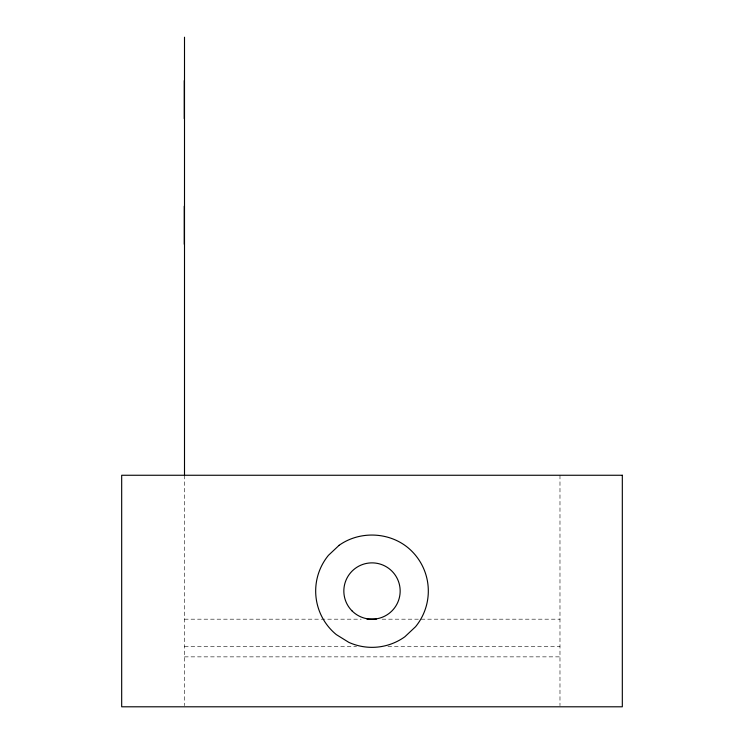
<?xml version="1.0" encoding="UTF-8"?>
<svg xmlns="http://www.w3.org/2000/svg" width="744" height="744" viewBox="0 0 744 744"><rect width="100%" height="100%" fill="white"/><g stroke="black" fill="none" stroke-linecap="round" stroke-linejoin="round"><path stroke-width="0.56" stroke-dasharray="3.72 2.79" d="M184.503 619.185L361.203 619.185M382.118 619.185L559.981 619.185M184.503 646.722L356.553 646.722M387.931 646.722L559.981 646.722M184.503 656.859L559.981 656.859M559.981 475.258L559.981 705.647M184.503 475.258L184.503 705.647"/><path stroke-width="1.12" d="M367.015 619.185L376.306 619.185M184.503 37.2L184.503 475.258M184.261 80.612L184.261 118.677M184.261 206.209L184.261 244.274M339.143 545.278L328.43 555.34A56.321 56.321 0 0 0 336.316 634.604L348.806 642.351A56.321 56.321 0 0 0 404.857 636.771L415.571 626.708A56.321 56.321 0 0 0 407.684 547.454C388.331 531.783 359.454 530.872 339.143 545.278M622.319 475.258L121.681 475.258L121.681 706.8L622.319 706.8L622.319 475.258M352.089 610.945A28.16 28.16 0 0 0 399.203 598.316A28.16 28.16 0 0 0 364.709 563.831A28.16 28.16 0 0 0 352.089 610.945"/></g></svg>
